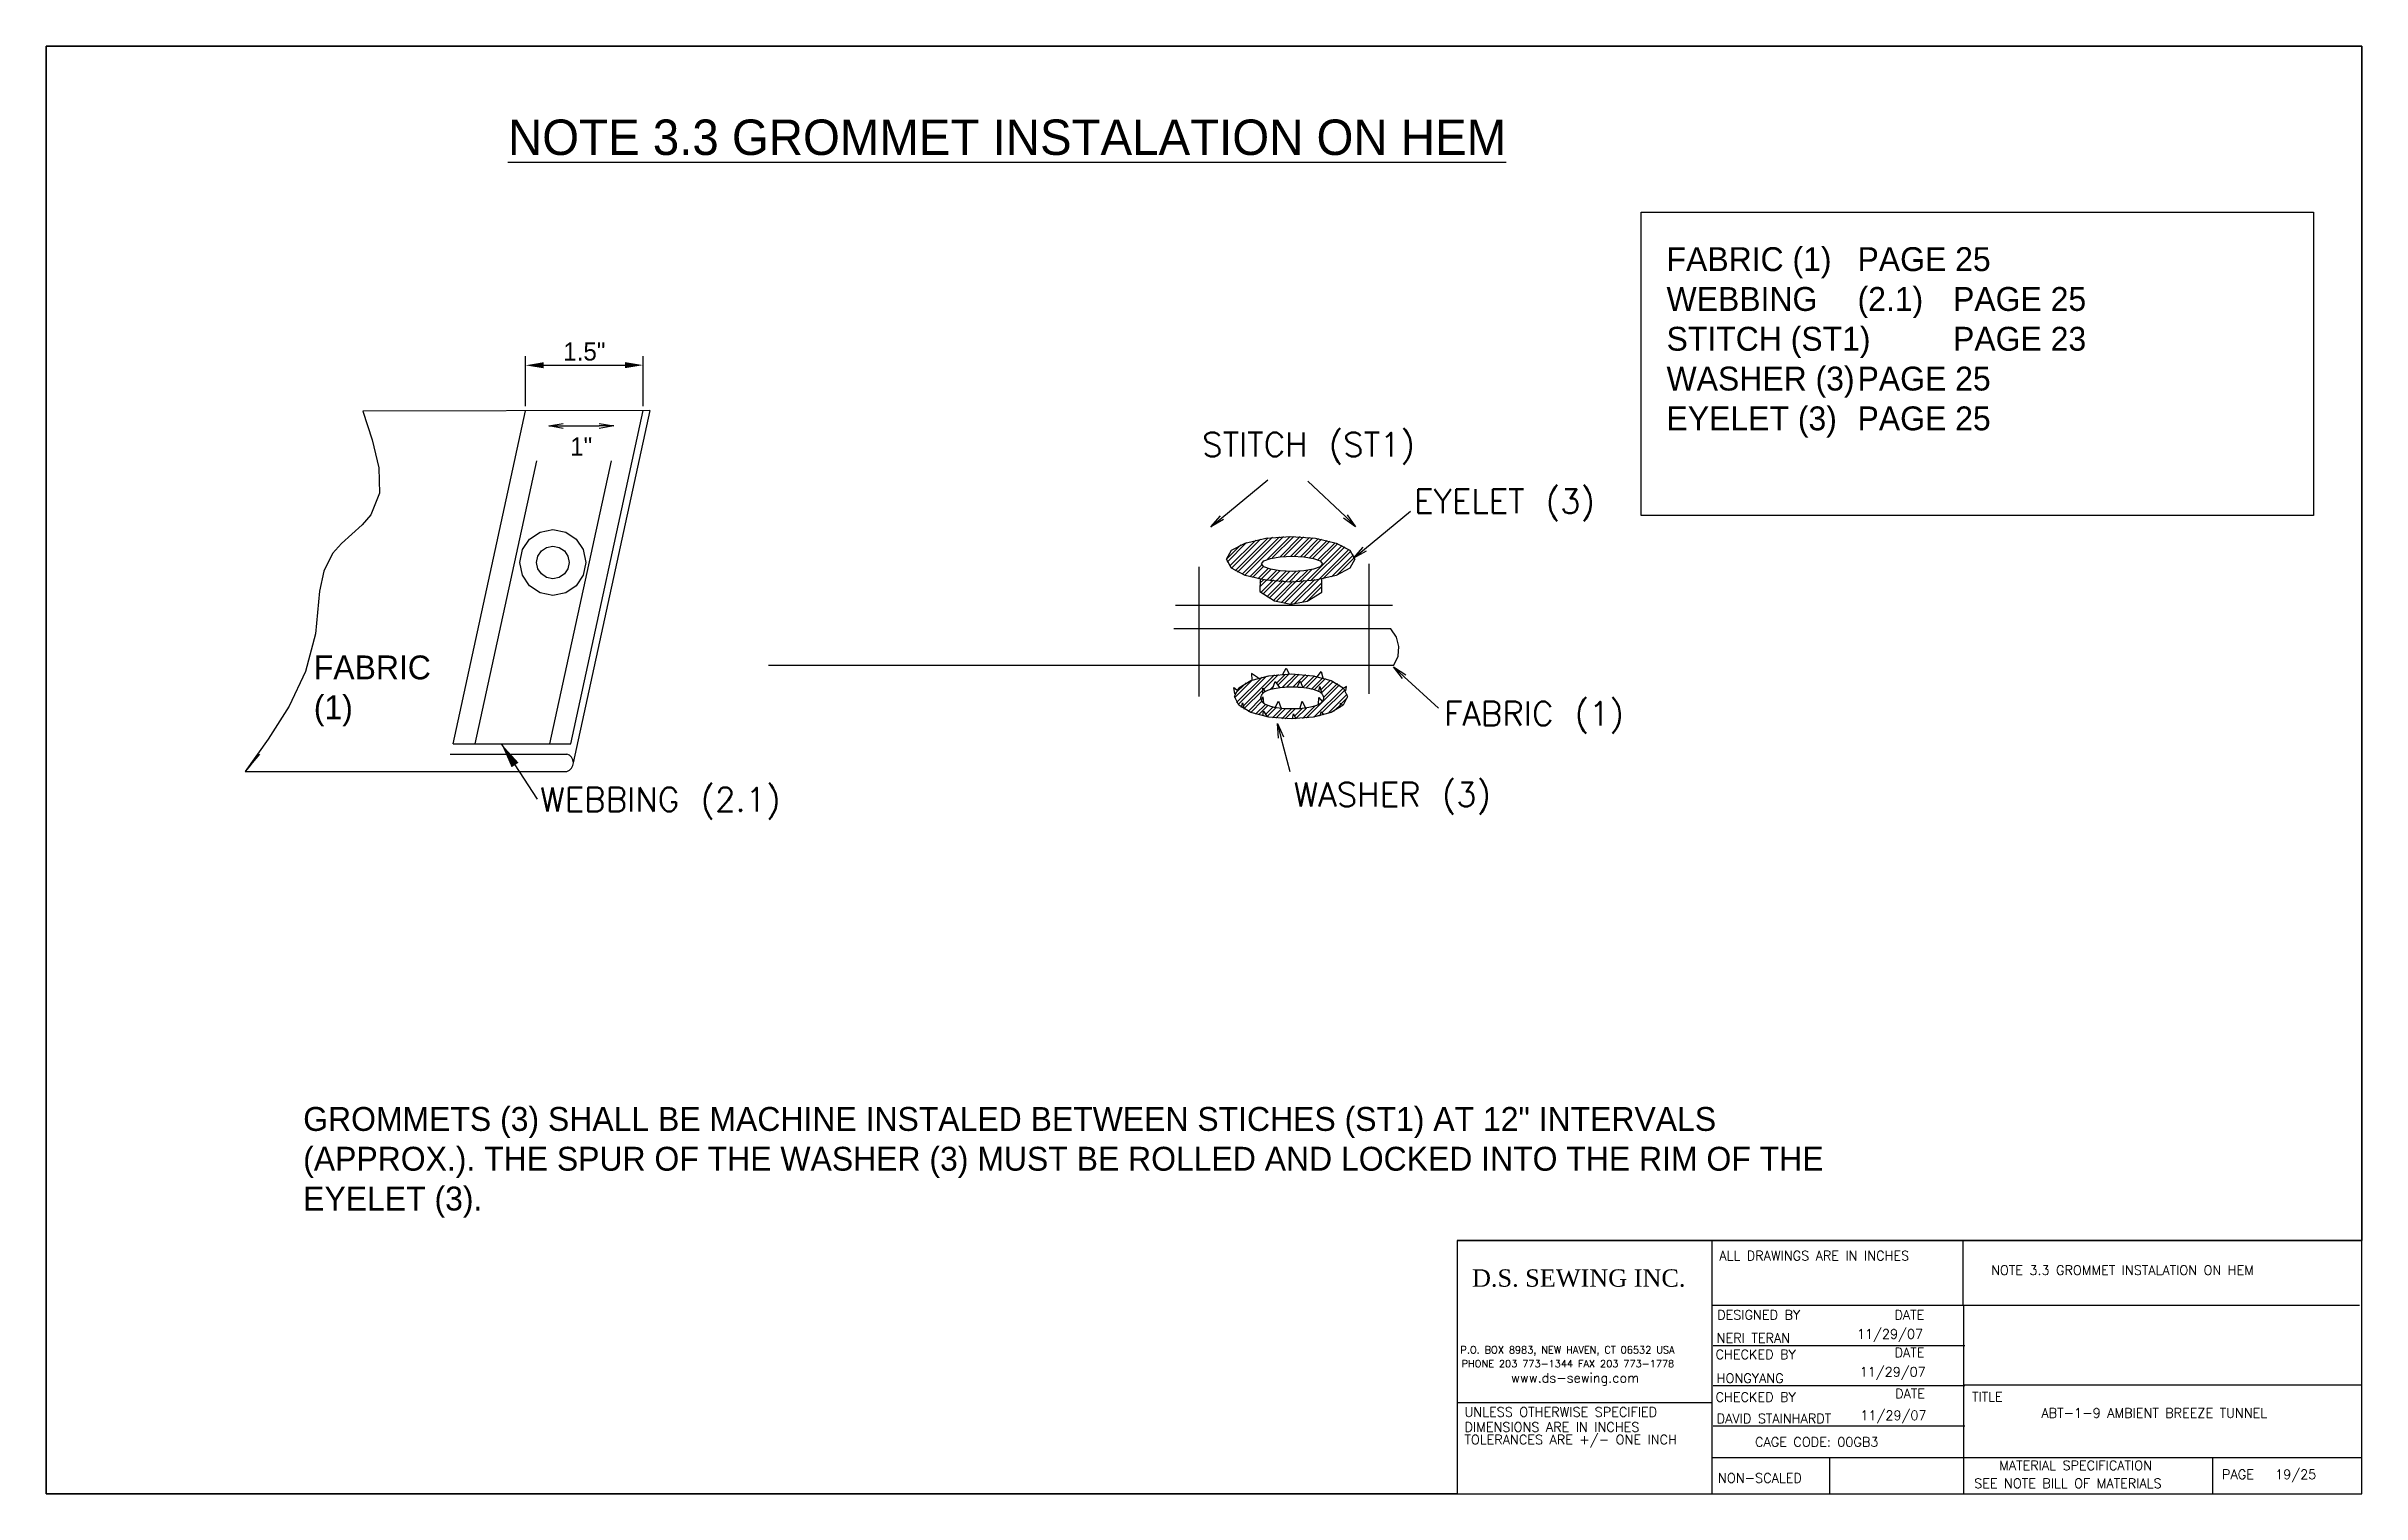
# Paper-space layout 'P19' of a CAD drawing. Header units: inches. Extents: x -62 to 16, y -1703 to 10.
# Drawn here: x 0 to 16, y 0 to 10 of the extents above.
# The model-space entities are those that its viewports show. They can reach past a viewport. Long polylines and large blocks are cut down to what shows.
import ezdxf

# ---------------------------------------------------------------- set-up
doc = ezdxf.new("R2010")
doc.units = ezdxf.units.IN
doc.header["$MEASUREMENT"] = 0
doc.linetypes.add('HIDDEN', pattern=[0.375, 0.25, -0.125])
for name, color, linetype in [('DIMENSION', 7, 'Continuous'), ('GROMMET', 7, 'Continuous'), ('Object', 7, 'Continuous'), ('STECH', 7, 'HIDDEN'), ('TEXT', 7, 'Continuous'), ('Title Block', 7, 'Continuous'), ('Viewport', 7, 'Continuous')]:
    doc.layers.add(name, color=color, linetype=linetype)
doc.styles.add('Roman', font='romans')
doc.styles.add('style1', font='txt.shx')
doc.dimstyles.get("Standard").update_dxf_attribs({"dimtxt": 2.5, "dimasz": 3.5, "dimexe": 0.18, "dimexo": 0.0625, "dimgap": 0.09, "dimtad": 0, "dimtih": 1, "dimtoh": 1, "dimdec": 4, "dimzin": 0, "dimdsep": 46, "dimlunit": 3, "dimtxsty": 'Standard', "dimcen": 0.09, "dimadec": 0, "dimazin": 0, "dimtfac": 1, "dimtdec": 4, "dimtofl": 0, "dimtmove": 0, "dimatfit": 3, "dimfxl": 0, "dimtolj": 1, "dimtzin": 0, "dimarcsym": 0})
pattern_1 = [(45, (6934.0325, 12190.0995), (-0.7071068, 0.7071068), []), (45, (6934.0325, 12190.5995), (-0.7071068, 0.7071068), [])]

# ---------------------------------------------------------------- blocks, each defined once
blk = doc.blocks.new('_OPEN')
at = {"color": 0, "linetype": 'ByBlock'}
for p, q in [((-1, 0.17), (0, 0)), ((0, 0), (-1, -0.17)), ((0, 0), (-1, 0))]:
    blk.add_line(p, q, dxfattribs=at)

msp = doc.modelspace()

# ---------------------------------------------------------------- hatches: boundary and pattern name
at = {"layer": 'GROMMET'}
h = msp.add_hatch(dxfattribs=at)
h.set_pattern_fill('STEEL', color=256, scale=8, style=0)
h.set_pattern_definition(pattern_1)
edge = h.paths.add_edge_path()
edge.add_ellipse((7339.73071, 12158.90783), major_axis=(-8.86882, 0), ratio=0.355798705, start_angle=0, end_angle=360)
edge = h.paths.add_edge_path(flags=16)
edge.add_ellipse((7339.91493, 12158.27673), major_axis=(-4.21072, 0), ratio=0.249999644, start_angle=0, end_angle=360)
h = msp.add_hatch(dxfattribs=at)
h.set_pattern_fill('STEEL', color=256, scale=8, style=0)
h.set_pattern_definition([(45, (5773.2899, 13533.0337), (-0.7071068, 0.7071068), []), (45, (5773.2899, 13533.5337), (-0.7071068, 0.7071068), [])])
edge = h.paths.add_edge_path()
edge.add_line((7344.05757, 12154.34032), (7344.02132, 12156.14617))
edge.add_ellipse((7339.73071, 12158.90783), major_axis=(-8.86882, 0), ratio=0.355798705, start_angle=61.4794258, end_angle=118.9329665, ccw=False)
edge.add_line((7335.49607, 12156.13525), (7335.46301, 12154.42289))
edge.add_arc((7339.80756, 12159.30138), 6.53259, 228.3132744, 310.5857914)
h = msp.add_hatch(dxfattribs=at)
h.set_pattern_fill('STEEL', color=256, scale=8, style=0)
h.set_pattern_definition(pattern_1)
edge = h.paths.add_edge_path()
edge.add_ellipse((7339.77518, 12139.94029), major_axis=(-7.82543, 0), ratio=0.397983383, start_angle=155.9807795, end_angle=194.0361486)
edge.add_ellipse((7339.77518, 12139.94029), major_axis=(-7.82543, 0), ratio=0.397983383, start_angle=194.0361486, end_angle=201.5900817)
edge.add_ellipse((7339.77518, 12139.94029), major_axis=(-7.82543, 0), ratio=0.397983383, start_angle=201.5900817, end_angle=235.667824)
edge.add_ellipse((7339.77518, 12139.94029), major_axis=(-7.82543, 0), ratio=0.397983383, start_angle=235.667824, end_angle=242.0386502)
edge.add_ellipse((7339.77518, 12139.94029), major_axis=(-7.82543, 0), ratio=0.397983383, start_angle=242.0386502, end_angle=271.8151141)
edge.add_ellipse((7339.77518, 12139.94029), major_axis=(-7.82543, 0), ratio=0.397983383, start_angle=271.8151141, end_angle=278.1978163)
edge.add_ellipse((7339.77518, 12139.94029), major_axis=(-7.82543, 0), ratio=0.397983383, start_angle=278.1978163, end_angle=305.2218655)
edge.add_ellipse((7339.77518, 12139.94029), major_axis=(-7.82543, 0), ratio=0.397983383, start_angle=305.2218655, end_angle=313.6102676)
edge.add_ellipse((7339.77518, 12139.94029), major_axis=(-7.82543, 0), ratio=0.397983383, start_angle=313.6102676, end_angle=342.9954231)
edge.add_ellipse((7339.77518, 12139.94029), major_axis=(-7.82543, 0), ratio=0.397983383, start_angle=342.9954231, end_angle=353.5235101)
edge.add_ellipse((7339.77518, 12139.94029), major_axis=(-7.82543, 0), ratio=0.397983383, start_angle=353.5235101, end_angle=388.883649)
edge.add_line((7332.92322, 12138.43593), (7333.09351, 12139.065))
edge.add_line((7333.09351, 12139.065), (7333.31471, 12138.18285))
edge.add_ellipse((7339.77518, 12139.94029), major_axis=(-7.82543, 0), ratio=0.397983383, start_angle=34.3532895, end_angle=60.0810109)
edge.add_line((7335.87205, 12137.24094), (7335.98917, 12137.91067))
edge.add_line((7335.98917, 12137.91067), (7336.48084, 12137.11531))
edge.add_ellipse((7339.77518, 12139.94029), major_axis=(-7.82543, 0), ratio=0.397983383, start_angle=65.1036177, end_angle=91.569358)
edge.add_line((7339.9895, 12136.82706), (7340.13897, 12137.56096))
edge.add_line((7340.13897, 12137.56096), (7340.43943, 12136.83713))
edge.add_ellipse((7339.77518, 12139.94029), major_axis=(-7.82543, 0), ratio=0.397983383, start_angle=94.8693248, end_angle=120.9842757)
edge.add_line((7343.80374, 12137.27029), (7343.92148, 12137.81866))
edge.add_line((7343.92148, 12137.81866), (7344.27807, 12137.39315))
edge.add_ellipse((7339.77518, 12139.94029), major_axis=(-7.82543, 0), ratio=0.397983383, start_angle=125.1288923, end_angle=150.2550628)
edge.add_line((7346.56955, 12138.39511), (7346.6133, 12139.01937))
edge.add_line((7346.6133, 12139.01937), (7346.923, 12138.67259))
edge = h.paths.add_edge_path(flags=16)
edge.add_spline(control_points=[(7344.05171, 12140.29316), (7344.06524, 12140.27611), (7344.07844, 12140.25838), (7344.14062, 12140.16879), (7344.1844, 12140.08588), (7344.24354, 12139.89787), (7344.25772, 12139.79285), (7344.24549, 12139.58652), (7344.21949, 12139.48674), (7344.15677, 12139.34231), (7344.12708, 12139.29023), (7344.09465, 12139.24293)], knot_values=[2.971871198, 2.971871198, 2.971871198, 2.971871198, 2.996132487, 2.996132487, 3.089449987, 3.089449987, 3.182767488, 3.182767488, 3.276084988, 3.276084988, 3.337662534, 3.337662534, 3.337662534, 3.337662534], degree=3, periodic=0)
edge.add_spline(control_points=[(7344.09465, 12139.24293), (7344.07793, 12139.21855), (7344.06049, 12139.19544), (7343.97585, 12139.09184), (7343.90273, 12139.02589), (7343.75103, 12138.91136), (7343.67214, 12138.86235), (7343.58896, 12138.81783)], knot_values=[2.705483902, 2.705483902, 2.705483902, 2.705483902, 2.737223857, 2.737223857, 2.855539584, 2.855539584, 2.971871198, 2.971871198, 2.971871198, 2.971871198], degree=3, periodic=0)
edge.add_spline(control_points=[(7343.58896, 12138.81783), (7343.56335, 12138.80413), (7343.53734, 12138.79085), (7343.36426, 12138.70607), (7343.20414, 12138.64474), (7342.79463, 12138.51567), (7342.53329, 12138.45321), (7342.10076, 12138.37361), (7341.94644, 12138.34917), (7341.7871, 12138.3276)], knot_values=[2.067053355, 2.067053355, 2.067053355, 2.067053355, 2.102861519, 2.102861519, 2.301514654, 2.301514654, 2.567191992, 2.567191992, 2.705483902, 2.705483902, 2.705483902, 2.705483902], degree=3, periodic=0)
edge.add_spline(control_points=[(7341.7871, 12138.3276), (7341.53121, 12138.29297), (7341.26238, 12138.26577), (7340.98279, 12138.24611), (7340.97988, 12138.2459), (7340.97696, 12138.2457)], knot_values=[1.842619654, 1.842619654, 1.842619654, 1.842619654, 2.064712417, 2.064712417, 2.067053355, 2.067053355, 2.067053355, 2.067053355], degree=3, periodic=0)
edge.add_spline(control_points=[(7340.97696, 12138.2457), (7340.44114, 12138.20837), (7339.87682, 12138.20037), (7339.0165, 12138.23465), (7338.70964, 12138.25676), (7338.41589, 12138.28809)], knot_values=[1.167412866, 1.167412866, 1.167412866, 1.167412866, 1.597277599, 1.597277599, 1.842619654, 1.842619654, 1.842619654, 1.842619654], degree=3, periodic=0)
edge.add_spline(control_points=[(7338.41589, 12138.28809), (7338.19216, 12138.31195), (7337.97604, 12138.34117), (7337.70723, 12138.38619), (7337.6447, 12138.39732), (7337.58325, 12138.40895)], knot_values=[0.922682371, 0.922682371, 0.922682371, 0.922682371, 1.109545987, 1.109545987, 1.167412866, 1.167412866, 1.167412866, 1.167412866], degree=3, periodic=0)
edge.add_spline(control_points=[(7337.58325, 12138.40895), (7337.43189, 12138.4376), (7337.28713, 12138.46925), (7336.95679, 12138.55271), (7336.77859, 12138.60733), (7336.45221, 12138.73195), (7336.30402, 12138.80124), (7336.10316, 12138.92721), (7336.04121, 12138.97147), (7335.97938, 12139.02433), (7335.97694, 12139.02643), (7335.97451, 12139.02854)], knot_values=[0.280583407, 0.280583407, 0.280583407, 0.280583407, 0.423130465, 0.423130465, 0.623544401, 0.623544401, 0.823958338, 0.823958338, 0.918785198, 0.918785198, 0.922682371, 0.922682371, 0.922682371, 0.922682371], degree=3, periodic=0)
edge.add_spline(control_points=[(7335.97451, 12139.02854), (7335.91775, 12139.07776), (7335.86324, 12139.13318), (7335.77233, 12139.25158), (7335.73436, 12139.31159), (7335.70307, 12139.37896)], knot_values=[0.115672128, 0.115672128, 0.115672128, 0.115672128, 0.206601815, 0.206601815, 0.280583407, 0.280583407, 0.280583407, 0.280583407], degree=3, periodic=0)
edge.add_spline(control_points=[(7335.70307, 12139.37896), (7335.69425, 12139.39795), (7335.68597, 12139.41752), (7335.6434, 12139.52941), (7335.62239, 12139.63376), (7335.62239, 12139.73898), (7335.62239, 12139.77433), (7335.62466, 12139.80968), (7335.64275, 12139.95155), (7335.67725, 12140.05177), (7335.7669, 12140.22318), (7335.82134, 12140.29527), (7335.87973, 12140.35813), (7335.88039, 12140.35883), (7335.88105, 12140.35954)], knot_values=[6.053895119, 6.053895119, 6.053895119, 6.053895119, 6.074740387, 6.074740387, 6.169567247, 6.169567247, 6.169567247, 6.20142923, 6.20142923, 6.299585027, 6.299585027, 6.397740824, 6.397740824, 6.398857435, 6.398857435, 6.398857435, 6.398857435], degree=3, periodic=0)
edge.add_line((7335.88105, 12140.35954), (7335.88552, 12141.08775))
edge.add_line((7335.88552, 12141.08775), (7336.18413, 12140.60146))
edge.add_spline(control_points=[(7336.18413, 12140.60146), (7336.27355, 12140.65637), (7336.36801, 12140.70413), (7336.62583, 12140.81726), (7336.79817, 12140.87685), (7337.06405, 12140.95229), (7337.14448, 12140.97326), (7337.22745, 12140.99314)], knot_values=[5.476490092, 5.476490092, 5.476490092, 5.476490092, 5.607028911, 5.607028911, 5.811429789, 5.811429789, 5.895843436, 5.895843436, 5.895843436, 5.895843436], degree=3, periodic=0)
edge.add_line((7337.22745, 12140.99314), (7337.58672, 12142.02833))
edge.add_line((7337.58672, 12142.02833), (7338.18252, 12141.16269))
edge.add_spline(control_points=[(7338.18252, 12141.16269), (7338.49865, 12141.20274), (7338.83337, 12141.23168), (7339.64791, 12141.27255), (7340.1349, 12141.27395), (7340.60813, 12141.25316)], knot_values=[4.538165463, 4.538165463, 4.538165463, 4.538165463, 4.809241506, 4.809241506, 5.181534988, 5.181534988, 5.181534988, 5.181534988], degree=3, periodic=0)
edge.add_line((7340.60813, 12141.25316), (7341.04489, 12142.0651))
edge.add_line((7341.04489, 12142.0651), (7341.39918, 12141.19617))
edge.add_spline(control_points=[(7341.39918, 12141.19617), (7341.6965, 12141.16591), (7341.98102, 12141.12627), (7342.45225, 12141.03974), (7342.64692, 12140.99636), (7343.00847, 12140.89822), (7343.17527, 12140.84364), (7343.43984, 12140.73609), (7343.54408, 12140.68711), (7343.64228, 12140.63062)], knot_values=[3.552553935, 3.552553935, 3.552553935, 3.552553935, 3.799463949, 3.799463949, 3.992405559, 3.992405559, 4.185347168, 4.185347168, 4.325771089, 4.325771089, 4.325771089, 4.325771089], degree=3, periodic=0)
edge.add_line((7343.64228, 12140.63062), (7343.76053, 12141.33026))
edge.add_line((7343.76053, 12141.33026), (7344.05171, 12140.29316))

# ---------------------------------------------------------------- linework, layer by layer
at = {"layer": 'DIMENSION'}
for p, q in [((7251.1633, 12179.43582), (7211.48203, 12179.37316)), ((7223.98293, 12133.40924), (7233.99052, 12179.4087)), ((7240.23442, 12133.40924), (7250.24759, 12179.43438)), ((7240.60591, 12130.78203), (7251.19098, 12179.43587)), ((7239.2035, 12177.31395), (7244.1677, 12177.31395)), ((7223.58341, 12131.9717), (7239.6833, 12131.9717)), ((7223.98293, 12133.40924), (7240.23442, 12133.40924)), ((7195.22004, 12129.59236), (7239.6833, 12129.59236))]:
    msp.add_line(p, q, dxfattribs=at)
msp.add_spline([(7211.48203, 12179.37316), (7212.61965, 12165.01526), (7207.29077, 12159.69064), (7204.94606, 12148.61544), (7195.22004, 12129.59236)], degree=3, dxfattribs=at)
msp.add_open_spline([(7197.21734, 12131.9717), (7196.55958, 12131.17511), (7195.88981, 12130.38374), (7195.22004, 12129.59236)], degree=3, dxfattribs=at)
at = {"layer": 'GROMMET'}
for p, q in [((7335.49607, 12156.13525), (7335.46301, 12154.42289)), ((7344.05757, 12154.34032), (7344.02132, 12156.14617)), ((7331.99969, 12140.29158), (7331.86778, 12141.17696)), ((7331.86778, 12141.17696), (7332.29187, 12140.85108)), ((7334.30822, 12143.10318), (7334.3776, 12142.19526)), ((7335.26191, 12142.48451), (7334.30822, 12143.10318)), ((7335.88105, 12140.35954), (7335.88552, 12141.08775)), ((7335.88552, 12141.08775), (7336.18413, 12140.60146)), ((7337.22745, 12140.99314), (7337.58672, 12142.02833)), ((7337.58672, 12142.02833), (7338.18252, 12141.16269)), ((7338.65934, 12143.02285), (7339.10364, 12143.84539)), ((7339.10364, 12143.84539), (7339.52732, 12143.05311)), ((7340.60813, 12141.25316), (7341.04489, 12142.0651)), ((7341.04489, 12142.0651), (7341.39918, 12141.19617)), ((7343.44434, 12142.69112), (7343.964, 12143.37779)), ((7343.64228, 12140.63062), (7343.76053, 12141.33026)), ((7343.76053, 12141.33026), (7344.05171, 12140.29316)), ((7343.964, 12143.37779), (7344.18865, 12142.51209)), ((7347.43943, 12141.31831), (7347.05158, 12141.08627)), ((7347.36697, 12140.69563), (7347.43943, 12141.31831)), ((7332.92322, 12138.43593), (7333.09351, 12139.065)), ((7333.09351, 12139.065), (7333.31471, 12138.18285)), ((7335.70307, 12139.37896), (7335.89274, 12139.89013)), ((7335.87205, 12137.24094), (7335.98917, 12137.91067)), ((7335.89274, 12139.89013), (7335.97451, 12139.02854)), ((7335.98917, 12137.91067), (7336.48084, 12137.11531)), ((7337.58325, 12138.40895), (7338.03981, 12139.26746)), ((7338.03981, 12139.26746), (7338.41589, 12138.28809)), ((7340.97696, 12138.2457), (7341.29846, 12139.26746)), ((7341.29846, 12139.26746), (7341.7871, 12138.3276)), ((7343.58896, 12138.81783), (7343.64422, 12139.77655)), ((7343.64422, 12139.77655), (7344.09465, 12139.24293)), ((7343.80374, 12137.27029), (7343.92148, 12137.81866)), ((7343.92148, 12137.81866), (7344.27807, 12137.39315)), ((7346.56955, 12138.39511), (7346.6133, 12139.01937)), ((7346.6133, 12139.01937), (7346.923, 12138.67259)), ((7339.9895, 12136.82706), (7340.13897, 12137.56096)), ((7340.13897, 12137.56096), (7340.43943, 12136.83713))]:
    msp.add_line(p, q, dxfattribs=at)
for radius in [4.55, 2.25]:
    msp.add_circle((7237.76483, 12158.4634), radius, dxfattribs=at)
for centre, major_axis, ratio in [((7339.73071, 12158.90783), (-8.86882, 0), 0.355798705), ((7339.91493, 12158.27673), (-4.21072, 0), 0.249999644), ((7339.77518, 12139.94029), (-7.82543, 0), 0.397983383)]:
    msp.add_ellipse(centre, major_axis=major_axis, ratio=ratio, dxfattribs=at)
msp.add_open_spline([(7335.62239, 12139.73898), (7335.62239, 12139.63376), (7335.6434, 12139.52941), (7335.71319, 12139.34595), (7335.76084, 12139.26654), (7335.86539, 12139.13038), (7335.92243, 12139.07302), (7336.04121, 12138.97147), (7336.10316, 12138.92721), (7336.30402, 12138.80124), (7336.45221, 12138.73195), (7336.77859, 12138.60733), (7336.95679, 12138.55271), (7337.34287, 12138.45517), (7337.55065, 12138.41241), (7338.24552, 12138.29603), (7338.77841, 12138.24414), (7339.8798, 12138.20025), (7340.44729, 12138.20846), (7341.43466, 12138.27788), (7341.86296, 12138.32985), (7342.53329, 12138.45321), (7342.79463, 12138.51567), (7343.20414, 12138.64474), (7343.36426, 12138.70607), (7343.62322, 12138.83292), (7343.72788, 12138.89388), (7343.90273, 12139.02589), (7343.97585, 12139.09184), (7344.09522, 12139.23795), (7344.14392, 12139.31271), (7344.21949, 12139.48674), (7344.24549, 12139.58652), (7344.25772, 12139.79285), (7344.24354, 12139.89787), (7344.1844, 12140.08588), (7344.14062, 12140.16879), (7344.04192, 12140.31099), (7343.987, 12140.37096), (7343.87233, 12140.47655), (7343.81235, 12140.52229), (7343.62105, 12140.64995), (7343.48152, 12140.71915), (7343.17527, 12140.84364), (7343.00847, 12140.89822), (7342.64692, 12140.99636), (7342.45225, 12141.03974), (7341.80008, 12141.1595), (7341.29792, 12141.21596), (7340.24893, 12141.27398), (7339.70299, 12141.27531), (7338.76482, 12141.22824), (7338.36528, 12141.19072), (7337.6255, 12141.08402), (7337.28573, 12141.01519), (7336.79817, 12140.87685), (7336.62583, 12140.81726), (7336.34245, 12140.69292), (7336.22588, 12140.63184), (7336.03298, 12140.50141), (7335.95316, 12140.43718), (7335.82134, 12140.29527), (7335.7669, 12140.22318), (7335.67725, 12140.05177), (7335.64275, 12139.95155), (7335.62466, 12139.80968), (7335.62239, 12139.77433), (7335.62239, 12139.73898)], degree=3, knots=[0, 0, 0, 0, 0.09482686, 0.09482686, 0.18965372, 0.18965372, 0.28448058, 0.28448058, 0.37930744, 0.37930744, 0.579721377, 0.579721377, 0.780135313, 0.780135313, 0.98054925, 0.98054925, 1.412754921, 1.412754921, 1.844960591, 1.844960591, 2.205345265, 2.205345265, 2.471022603, 2.471022603, 2.669675738, 2.669675738, 2.821815516, 2.821815516, 2.940131243, 2.940131243, 3.033448743, 3.033448743, 3.126766244, 3.126766244, 3.220083744, 3.220083744, 3.313401245, 3.313401245, 3.406718745, 3.406718745, 3.500036246, 3.500036246, 3.692977855, 3.692977855, 3.885919465, 3.885919465, 4.078861074, 4.078861074, 4.49466001, 4.49466001, 4.910458945, 4.910458945, 5.235681342, 5.235681342, 5.560903739, 5.560903739, 5.765304617, 5.765304617, 5.929048096, 5.929048096, 6.05501173, 6.05501173, 6.153167527, 6.153167527, 6.251323325, 6.251323325, 6.283185307, 6.283185307, 6.283185307, 6.283185307], dxfattribs=at)
at = {"layer": 'Object', "ltscale": 0.015}
for p, q in [((7327.05208, 12157.87492), (7327.05208, 12139.9353)), ((7350.53946, 12158.26345), (7350.53946, 12140.32383))]:
    msp.add_line(p, q, dxfattribs=at)
at = {"layer": 'Object'}
for p, q in [((7353.8157, 12152.51232), (7323.8157, 12152.51232)), ((7353.58924, 12149.29364), (7323.58924, 12149.29364)), ((7267.55344, 12144.24217), (7353.97801, 12144.24217))]:
    msp.add_line(p, q, dxfattribs=at)
at = {"layer": 'Object', "ltscale": 0.015}
msp.add_arc((7350.72555, 12146.53255), 3.97798, 324.8466916, 43.955054, dxfattribs=at)
at = {"layer": 'STECH', "ltscale": 0.015}
for p, q in [((7227.04265, 12133.40924), (7237.05129, 12179.41354)), ((7237.35192, 12133.40924), (7247.3641, 12179.42982))]:
    msp.add_line(p, q, dxfattribs=at)
at = {"layer": 'TEXT'}
for p, q in [((7233.98953, 12180.0337), (7233.97861, 12186.95118)), ((7236.48058, 12185.70513), (7247.73766, 12185.72291)), ((7250.2466, 12180.05938), (7250.23568, 12186.97685)), ((7330.22904, 12164.63443), (7336.56076, 12169.89635)), ((7347.29046, 12164.80126), (7342.10425, 12169.71154)), ((7349.94867, 12160.30316), (7356.2804, 12165.56508)), ((7355.41806, 12142.66156), (7360.16521, 12138.30505)), ((7338.38961, 12134.28337), (7339.63147, 12129.54954))]:
    msp.add_line(p, q, dxfattribs=at)
for centre, radius, start, end in [((7339.80551, 12159.08814), 6.37353, 227.0520617, 311.8470041), ((7239.37759, 12130.78203), 1.22832, 284.4112353, 75.5887647)]:
    msp.add_arc(centre, radius, start, end, dxfattribs=at)
for points in [[(7236.47992, 12186.1218), (7236.48124, 12185.28846), (7233.98058, 12185.70118)], [(7247.737, 12186.13957), (7247.73831, 12185.30624), (7250.23765, 12185.72686)]]:
    msp.add_solid(points, dxfattribs=at)

# ---------------------------------------------------------------- block references
at = {"layer": 'DIMENSION', "xscale": 2, "yscale": 2, "zscale": 2, "rotation": 180}
msp.add_blockref('_OPEN', (7237.2035, 12177.31395), dxfattribs=at)
at = {"layer": 'DIMENSION', "xscale": 2, "yscale": 2, "zscale": 2}
msp.add_blockref('_OPEN', (7246.1677, 12177.31395), dxfattribs=at)
at = {"layer": 'TEXT', "yscale": 2, "zscale": 2}
for p, xscale, rotation in [((7328.68298, 12163.36569), 2.000000000000194, 219.3734973823895), ((7348.68298, 12163.36569), 2.000000000000171, 314.12779011737), ((7348.40262, 12159.03441), 2.000000000000194, 219.3734973823895), ((7353.95735, 12144.02769), 2.00000000000044, 136.9164976046251), ((7337.90039, 12136.22261), 2.000000000000154, 104.1589490103897)]:
    msp.add_blockref('_OPEN', p, dxfattribs=dict(at, xscale=xscale, rotation=rotation))

# ---------------------------------------------------------------- texts
at = {"layer": 'DIMENSION', "insert": (7241.67794, 12174.48238), "char_height": 2.5, "attachment_point": 5}
msp.add_mtext('1"', dxfattribs=at)
at = {"layer": 'DIMENSION', "linetype": 'Continuous', "insert": (7204.71851, 12145.60211), "char_height": 3.3, "width": 15.2229492, "attachment_point": 1}
msp.add_mtext('FABRIC (1)', dxfattribs=at)
at = {"layer": 'TEXT', "ltscale": 0.015, "style": 'style1'}
for s, p in [('STITCH (ST1)', (7327.50371, 12173.10383)), ('EYELET (3)', (7356.78195, 12165.26628)), ('FABRIC (1)', (7360.9166, 12135.92485)), ('WASHER (3)', (7340.15317, 12124.74316)), ('WEBBING (2.1)', (7236.01027, 12124.0592))]:
    msp.add_text(s, height=3.3, dxfattribs=at).set_placement(p)
at = {"layer": 'TEXT', "attachment_point": 1}
for s, insert, char_height, width in [('\\pt83.472;{\\C0;          \\H1.633x; \\LNOTE 3.3 GROMMET INSTALATION ON HEM}', (7218.5921, 12219.66148), 3, 222.0911383), ('FABRIC (1)^IPAGE 25\\PWEBBING^I(2.1)^IPAGE 25\\PSTITCH (ST1)^IPAGE 23\\PWASHER (3)^IPAGE 25\\PEYELET (3)^IPAGE 25', (7391.67622, 12202.01922), 3.3, 210.3834797), ('\\pt91.8192;{\\C0;GROMMETS (3) SHALL BE MACHINE INSTALED BETWEEN STICHES (ST1) AT 12" INTERVALS (APPROX.). THE SPUR OF THE WASHER (3) MUST BE ROLLED AND LOCKED INTO THE RIM OF THE EYELET (3).}', (7203.25243, 12083.21062), 3.3, 210.3834797)]:
    msp.add_mtext(s, dxfattribs=dict(at, insert=insert, char_height=char_height, width=width))
at = {"layer": 'TEXT', "insert": (7242.10616, 12187.58902), "char_height": 2.5, "attachment_point": 5, "rotation": 0.0904841}
msp.add_mtext('1.5"', dxfattribs=at)

# ---------------------------------------------------------------- leaders
at = {"layer": 'DIMENSION'}
msp.add_leader([(7230.6279, 12133.40924), (7235.59962, 12125.75375)], dimstyle='Standard', override={"dimgap": 0.09, "dimtad": 0}, dxfattribs=at)

psp = doc.layouts.new('P19')

# ---------------------------------------------------------------- linework, layer by layer
at = {"layer": 'TEXT'}
psp.add_lwpolyline([(11.022, 8.853), (15.666, 8.853), (15.666, 6.758), (11.022, 6.758)], close=True, dxfattribs=at)
at = {"layer": 'Title Block'}
for p, q in [((16, 10), (0, 10)), ((0, 10), (0, 0)), ((16, 0), (16, 10)), ((9.75, 1.75), (16, 1.75)), ((11.511, 1.302), (11.511, 1.75)), ((13.245, 1.302), (13.245, 1.75)), ((11.511, 1.302), (11.75, 1.302)), ((11.511, 0), (11.511, 1.302)), ((11.75, 1.302), (13.25, 1.302)), ((13.25, 1.302), (13.707, 1.302)), ((13.25, 0), (13.25, 1.302)), ((13.692, 1.302), (15.984, 1.302)), ((11.518, 1.024), (13.257, 1.024)), ((11.75, 1.024), (13.25, 1.024)), ((11.518, 0.747), (13.257, 0.747)), ((11.75, 0.747), (13.25, 0.747)), ((13.25, 0.752), (16, 0.752)), ((9.75, 0.63), (11.511, 0.63)), ((11.518, 0.469), (13.257, 0.469)), ((11.511, 0.25), (16, 0.25)), ((12.325, 0), (12.325, 0.25)), ((14.971, 0), (14.971, 0.25)), ((0, 0), (16, 0)), ((0, 0), (16, 0))]:
    psp.add_line(p, q, dxfattribs=at)
at = {"layer": 'Viewport'}
psp.add_lwpolyline([(0, 10), (9.88, 10), (9.88, 10), (16, 10), (16, 1.75), (9.75, 1.75), (9.75, 0), (0, 0)], close=True, dxfattribs=at)

# ---------------------------------------------------------------- texts
at = {"layer": 'TEXT', "ltscale": 0.015, "insert": (9.852, 1.55), "char_height": 0.12, "width": 1.77851, "attachment_point": 1, "style": 'style1'}
psp.add_mtext('{\\fTimes New Roman|b0|i0|c0|p18;D.S. SEWING INC.}', dxfattribs=at)
at = {"layer": 'Title Block', "style": 'Roman'}
for s, height, p in [('ALL DRAWINGS ARE IN INCHES', 0.065, (11.561, 1.612)), ('NOTE 3.3 GROMMET INSTALATION ON HEM', 0.065, (13.439, 1.512)), ('DESIGNED BY', 0.065, (11.546, 1.203)), ('11/29/07', 0.065, (12.512, 1.071)), ('DATE', 0.065, (12.771, 1.203)), ('P.O. BOX 8983, NEW HAVEN, CT 06532 USA', 0.0494, (9.772, 0.969)), ('CHECKED BY', 0.065, (11.535, 0.93)), ('NERI TERAN', 0.065, (11.543, 1.043)), ('DATE', 0.065, (12.772, 0.943)), ('PHONE 203 773-1344 FAX 203 773-1778', 0.0494, (9.78, 0.873)), ('www.ds-sewing.com', 0.065, (10.122, 0.768)), ('HONGYANG', 0.065, (11.543, 0.765)), ('11/29/07', 0.065, (12.531, 0.809)), ('CHECKED BY', 0.065, (11.535, 0.635)), ('DATE', 0.065, (12.776, 0.659)), ('TITLE', 0.065, (13.307, 0.637)), ('UNLESS OTHERWISE SPECIFIED', 0.065, (9.8, 0.532)), ('DIMENSIONS ARE IN INCHES', 0.065, (9.8, 0.428)), ('DAVID STAINHARDT', 0.065, (11.543, 0.487)), ('11/29/07', 0.065, (12.536, 0.509)), ('ABT-1-9 AMBIENT BREEZE TUNNEL', 0.065, (13.787, 0.525)), ('TOLERANCES ARE +/- ONE INCH', 0.065, (9.8, 0.341)), ('CAGE CODE: 00GB3', 0.065, (11.808, 0.325)), ('MATERIAL SPECIFICATION', 0.065, (13.495, 0.163)), ('PAGE', 0.065, (15.035, 0.101)), ('19/25', 0.065, (15.402, 0.101)), ('NON-SCALED', 0.065, (11.552, 0.076)), ('SEE NOTE BILL OF MATERIALS', 0.065, (13.322, 0.039))]:
    psp.add_text(s, height=height, dxfattribs=at).set_placement(p)

# ---------------------------------------------------------------- viewports
at = {"layer": 'Viewport'}
vp = psp.add_viewport(center=(8, 5), size=(16, 10), view_center_point=(7327.75057, 12129.77859), view_height=200, dxfattribs=at)
vp.dxf.flags = 0x10000  # cut along an outline
vp.dxf.clipping_boundary_handle = psp.add_lwpolyline([(0, 10), (9.88, 10), (9.88, 10), (16, 10), (16, 1.75), (9.75, 1.75), (9.75, 0), (0, 0)], format="xyb", close=True, dxfattribs={"invisible": 1}).dxf.handle

doc.saveas('drawing.dxf')
